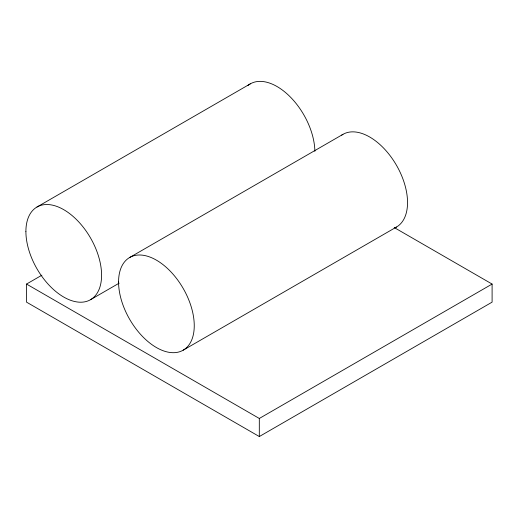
<?xml version="1.0" encoding="UTF-8"?>
<svg xmlns="http://www.w3.org/2000/svg" width="518" height="518" viewBox="0 0 518 518"><rect width="100%" height="100%" fill="white"/><g stroke="black" fill="none" stroke-linecap="round" stroke-linejoin="round"><path stroke-width="0.78" d="M36.985 207.019L250.272 83.877M394.23 227.557L492.1 284.065L492.1 302.143L259.311 436.545L26.522 302.143L26.522 284.065L41.9 275.188M129.655 257.498L342.942 134.356M90.501 299.708L119.172 283.152M183.171 350.187L396.458 227.046M26.522 284.065L259.311 418.466L492.1 284.065M259.311 418.466L259.311 436.545M247.857 85.548A53.516 30.899 60 0 1 289.53 96.193A53.516 30.899 60 0 1 314.866 151.308M341.705 135.14A53.516 30.899 60 0 1 396.458 165.255A53.516 30.899 60 0 1 395.163 227.726M25.9 231.514A53.516 30.899 60 0 0 82.66 302.13A53.516 30.899 60 0 0 82.66 226.444A53.516 30.899 60 0 0 25.9 231.514M118.57 281.993A53.516 30.899 60 0 0 175.33 352.609A53.516 30.899 60 0 0 175.33 276.923A53.516 30.899 60 0 0 118.57 281.993"/></g></svg>
